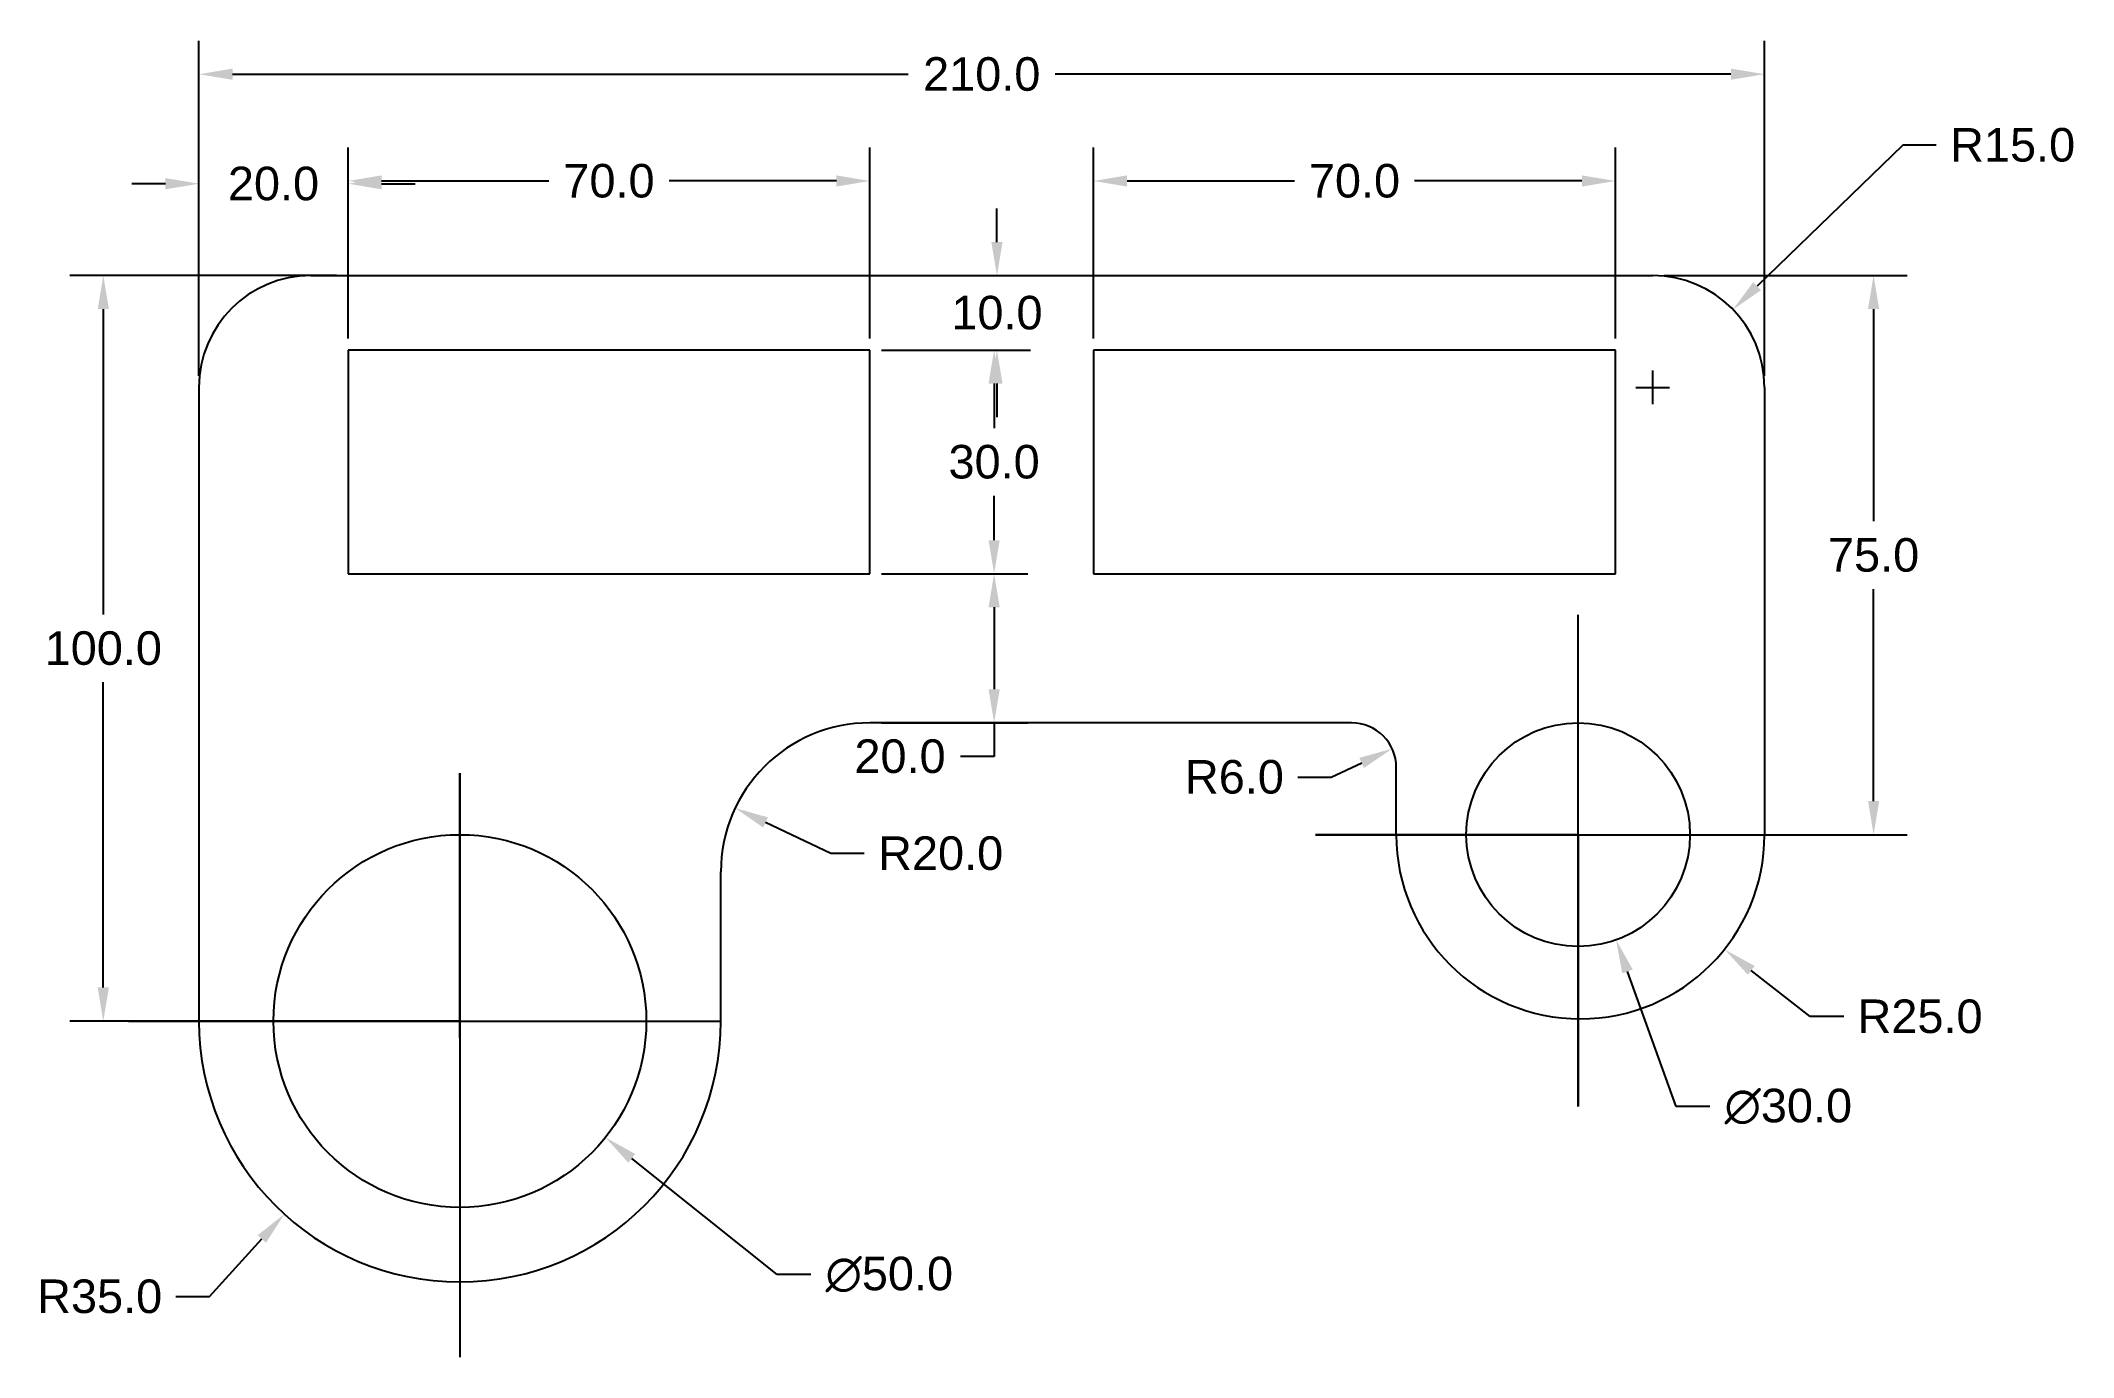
# Model space of a CAD drawing. Header units: inches. Extents: x 66 to 339, y -108 to 69.
import ezdxf

# ---------------------------------------------------------------- set-up
doc = ezdxf.new("R2010")
doc.units = ezdxf.units.IN
doc.header["$MEASUREMENT"] = 0
doc.layers.add('Layer1', color=180, linetype='Continuous', plot=False)
doc.styles.get("Standard").update_dxf_attribs({"font": 'arial.ttf'})
doc.dimstyles.get("Standard").update_dxf_attribs({"dimscale": 25, "dimtxt": 0.18, "dimasz": 0.18, "dimexe": 0.18, "dimexo": 0.0625, "dimgap": 0.09, "dimtad": 0, "dimtih": 1, "dimtoh": 1, "dimdec": 1, "dimzin": 0, "dimdsep": 46, "dimtxsty": 'Standard', "dimcen": 0.09, "dimclrt": 1, "dimadec": 0, "dimazin": 0, "dimtfac": 1, "dimtdec": 1, "dimtofl": 0, "dimtmove": 0, "dimatfit": 3, "dimfxl": 1, "dimtolj": 1, "dimtzin": 0, "dimarcsym": 0})

# ---------------------------------------------------------------- blocks, each defined once
blk = doc.blocks.new('*D4')
at = {"layer": 'Defpoints', "color": 0, "transparency": 16777216}
for p in [(297.45, 64.24), (87.45, 22.23), (297.45, 22.23)]:
    blk.add_point(p, dxfattribs=at)
at = {"layer": 'Layer1', "color": 0, "lineweight": -2, "transparency": 16777216}
for p, q in [((87.45, 23.79), (87.45, 68.74)), ((297.45, 23.79), (297.45, 68.74)), ((91.95, 64.24), (182.57, 64.24)), ((292.95, 64.24), (202.32, 64.24))]:
    blk.add_line(p, q, dxfattribs=at)
at = {"layer": 'Layer1', "color": 0, "transparency": 16777216}
for points in [[(91.95, 64.99), (91.95, 63.49), (87.45, 64.24)], [(292.95, 64.99), (292.95, 63.49), (297.45, 64.24)]]:
    blk.add_solid(points, dxfattribs=at)
at = {"layer": 'Layer1', "color": 1, "transparency": 16777216, "insert": (192.45, 64.24), "char_height": 4.5, "attachment_point": 5}
blk.add_mtext('\\A1;210.0', dxfattribs=at)
blk = doc.blocks.new('*D5')
at = {"layer": 'Defpoints', "color": 0, "transparency": 16777216}
for p in [(177.45, 49.92), (107.45, 27.23), (177.45, 27.23)]:
    blk.add_point(p, dxfattribs=at)
at = {"layer": 'Layer1', "color": 0, "lineweight": -2, "transparency": 16777216}
for p, q in [((107.45, 28.79), (107.45, 54.42)), ((177.45, 28.79), (177.45, 54.42)), ((111.95, 49.92), (134.38, 49.92)), ((172.95, 49.92), (150.52, 49.92))]:
    blk.add_line(p, q, dxfattribs=at)
at = {"layer": 'Layer1', "color": 0, "transparency": 16777216}
for points in [[(111.95, 50.67), (111.95, 49.17), (107.45, 49.92)], [(172.95, 50.67), (172.95, 49.17), (177.45, 49.92)]]:
    blk.add_solid(points, dxfattribs=at)
at = {"layer": 'Layer1', "color": 1, "transparency": 16777216, "insert": (142.45, 49.92), "char_height": 4.5, "attachment_point": 5}
blk.add_mtext('\\A1;70.0', dxfattribs=at)
blk = doc.blocks.new('*D6')
at = {"layer": 'Defpoints', "color": 0, "transparency": 16777216}
for p in [(87.45, 49.55), (107.45, 27.23), (87.45, 22.23)]:
    blk.add_point(p, dxfattribs=at)
at = {"layer": 'Layer1', "color": 0, "lineweight": -2, "transparency": 16777216}
for p, q in [((87.45, 23.79), (87.45, 54.05)), ((107.45, 28.79), (107.45, 54.05)), ((82.95, 49.55), (78.45, 49.55)), ((111.95, 49.55), (116.45, 49.55))]:
    blk.add_line(p, q, dxfattribs=at)
at = {"layer": 'Layer1', "color": 0, "transparency": 16777216}
for points in [[(82.95, 50.3), (82.95, 48.8), (87.45, 49.55)], [(111.95, 50.3), (111.95, 48.8), (107.45, 49.55)]]:
    blk.add_solid(points, dxfattribs=at)
at = {"layer": 'Layer1', "color": 1, "transparency": 16777216, "insert": (97.45, 49.55), "char_height": 4.5, "attachment_point": 5}
blk.add_mtext('\\A1;20.0', dxfattribs=at)
blk = doc.blocks.new('*D7')
at = {"layer": 'Defpoints', "color": 0, "transparency": 16777216}
for p in [(277.45, 49.92), (207.45, 27.23), (277.45, 27.23)]:
    blk.add_point(p, dxfattribs=at)
at = {"layer": 'Layer1', "color": 0, "lineweight": -2, "transparency": 16777216}
for p, q in [((207.45, 28.79), (207.45, 54.42)), ((277.45, 28.79), (277.45, 54.42)), ((211.95, 49.92), (234.38, 49.92)), ((272.95, 49.92), (250.52, 49.92))]:
    blk.add_line(p, q, dxfattribs=at)
at = {"layer": 'Layer1', "color": 0, "transparency": 16777216}
for points in [[(211.95, 50.67), (211.95, 49.17), (207.45, 49.92)], [(272.95, 50.67), (272.95, 49.17), (277.45, 49.92)]]:
    blk.add_solid(points, dxfattribs=at)
at = {"layer": 'Layer1', "color": 1, "transparency": 16777216, "insert": (242.45, 49.92), "char_height": 4.5, "attachment_point": 5}
blk.add_mtext('\\A1;70.0', dxfattribs=at)
blk = doc.blocks.new('*D8')
at = {"layer": 'Defpoints', "color": 0, "transparency": 16777216}
for p in [(282.45, 37.23), (297.45, -37.77), (312.08, -37.77)]:
    blk.add_point(p, dxfattribs=at)
at = {"layer": 'Layer1', "color": 0, "lineweight": -2, "transparency": 16777216}
for p, q in [((284.01, 37.23), (316.58, 37.23)), ((312.08, 32.73), (312.08, 4.27)), ((312.08, -33.27), (312.08, -4.82)), ((299.01, -37.77), (316.58, -37.77))]:
    blk.add_line(p, q, dxfattribs=at)
at = {"layer": 'Layer1', "color": 0, "transparency": 16777216}
for points in [[(311.33, 32.73), (312.83, 32.73), (312.08, 37.23)], [(311.33, -33.27), (312.83, -33.27), (312.08, -37.77)]]:
    blk.add_solid(points, dxfattribs=at)
at = {"layer": 'Layer1', "color": 1, "transparency": 16777216, "insert": (312.08, -0.27), "char_height": 4.5, "attachment_point": 5}
blk.add_mtext('\\A1;75.0', dxfattribs=at)
blk = doc.blocks.new('*D9')
at = {"layer": 'Defpoints', "color": 0, "transparency": 16777216}
for p in [(107.45, 37.23), (74.62, -62.77), (87.45, -62.77)]:
    blk.add_point(p, dxfattribs=at)
at = {"layer": 'Layer1', "color": 0, "lineweight": -2, "transparency": 16777216}
for p, q in [((105.89, 37.23), (70.12, 37.23)), ((74.62, 32.73), (74.62, -8.23)), ((74.62, -58.27), (74.62, -17.32)), ((85.89, -62.77), (70.12, -62.77))]:
    blk.add_line(p, q, dxfattribs=at)
at = {"layer": 'Layer1', "color": 0, "transparency": 16777216}
for points in [[(73.87, 32.73), (75.37, 32.73), (74.62, 37.23)], [(73.87, -58.27), (75.37, -58.27), (74.62, -62.77)]]:
    blk.add_solid(points, dxfattribs=at)
at = {"layer": 'Layer1', "color": 1, "transparency": 16777216, "insert": (74.62, -12.77), "char_height": 4.5, "attachment_point": 5}
blk.add_mtext('\\A1;100.0', dxfattribs=at)
blk = doc.blocks.new('*D10')
at = {"layer": 'Defpoints', "color": 0, "transparency": 16777216}
for p in [(192.45, 37.23), (177.45, 27.23), (194.49, 27.23)]:
    blk.add_point(p, dxfattribs=at)
at = {"layer": 'Layer1', "color": 0, "lineweight": -2, "transparency": 16777216}
for p, q in [((194.49, 41.73), (194.49, 46.23)), ((194.01, 37.23), (198.99, 37.23)), ((179.01, 27.23), (198.99, 27.23)), ((194.49, 22.73), (194.49, 18.23))]:
    blk.add_line(p, q, dxfattribs=at)
at = {"layer": 'Layer1', "color": 0, "transparency": 16777216}
for points in [[(193.74, 41.73), (195.24, 41.73), (194.49, 37.23)], [(193.74, 22.73), (195.24, 22.73), (194.49, 27.23)]]:
    blk.add_solid(points, dxfattribs=at)
at = {"layer": 'Layer1', "color": 1, "transparency": 16777216, "insert": (194.49, 32.23), "char_height": 4.5, "attachment_point": 5}
blk.add_mtext('\\A1;10.0', dxfattribs=at)
blk = doc.blocks.new('*D11')
at = {"layer": 'Defpoints', "color": 0, "transparency": 16777216}
for p in [(177.45, 27.23), (177.45, -2.77), (194.11, -2.77)]:
    blk.add_point(p, dxfattribs=at)
at = {"layer": 'Layer1', "color": 0, "lineweight": -2, "transparency": 16777216}
for p, q in [((179.01, 27.23), (198.61, 27.23)), ((194.11, 22.73), (194.11, 16.78)), ((194.11, 1.73), (194.11, 7.68)), ((179.01, -2.77), (198.61, -2.77))]:
    blk.add_line(p, q, dxfattribs=at)
at = {"layer": 'Layer1', "color": 0, "transparency": 16777216}
for points in [[(193.36, 22.73), (194.86, 22.73), (194.11, 27.23)], [(193.36, 1.73), (194.86, 1.73), (194.11, -2.77)]]:
    blk.add_solid(points, dxfattribs=at)
at = {"layer": 'Layer1', "color": 1, "transparency": 16777216, "insert": (194.11, 12.23), "char_height": 4.5, "attachment_point": 5}
blk.add_mtext('\\A1;30.0', dxfattribs=at)
blk = doc.blocks.new('*D12')
at = {"layer": 'Defpoints', "color": 0, "transparency": 16777216}
for p in [(177.45, -2.77), (177.45, -22.77), (194.11, -22.77)]:
    blk.add_point(p, dxfattribs=at)
at = {"layer": 'Layer1', "color": 0, "lineweight": -2, "transparency": 16777216}
for p, q in [((179.01, -2.77), (198.61, -2.77)), ((194.11, -7.27), (194.11, -18.27)), ((179.01, -22.77), (198.61, -22.77)), ((194.11, -22.77), (194.11, -27.27)), ((194.11, -27.27), (189.61, -27.27))]:
    blk.add_line(p, q, dxfattribs=at)
at = {"layer": 'Layer1', "color": 0, "transparency": 16777216}
for points in [[(193.36, -7.27), (194.86, -7.27), (194.11, -2.77)], [(193.36, -18.27), (194.86, -18.27), (194.11, -22.77)]]:
    blk.add_solid(points, dxfattribs=at)
at = {"layer": 'Layer1', "color": 1, "transparency": 16777216, "insert": (181.49, -27.27), "char_height": 4.5, "attachment_point": 5}
blk.add_mtext('\\A1;20.0', dxfattribs=at)
blk = doc.blocks.new('*D13')
at = {"layer": 'Defpoints', "color": 0, "transparency": 16777216}
for p in [(293.22, 32.67), (282.45, 22.23)]:
    blk.add_point(p, dxfattribs=at)
at = {"layer": 'Layer1', "color": 0, "lineweight": -2, "transparency": 16777216}
for p, q in [((315.99, 54.74), (296.45, 35.8)), ((320.49, 54.74), (315.99, 54.74)), ((280.2, 22.23), (284.7, 22.23)), ((282.45, 19.98), (282.45, 24.48))]:
    blk.add_line(p, q, dxfattribs=at)
at = {"layer": 'Layer1', "color": 0, "transparency": 16777216}
blk.add_solid([(295.93, 36.34), (296.97, 35.26), (293.22, 32.67)], dxfattribs=at)
at = {"layer": 'Layer1', "color": 1, "transparency": 16777216, "insert": (330.73, 54.74), "char_height": 4.5, "attachment_point": 5}
blk.add_mtext('\\A1;R15.0', dxfattribs=at)
blk = doc.blocks.new('*D15')
at = {"layer": 'Defpoints', "color": 0, "transparency": 16777216}
for p in [(122.45, -62.77), (98.91, -88.67)]:
    blk.add_point(p, dxfattribs=at)
at = {"layer": 'Layer1', "color": 0, "lineweight": -2, "transparency": 16777216}
for p, q in [((122.45, -65.02), (122.45, -60.52)), ((120.2, -62.77), (124.7, -62.77)), ((88.87, -99.72), (95.88, -92)), ((84.37, -99.72), (88.87, -99.72))]:
    blk.add_line(p, q, dxfattribs=at)
at = {"layer": 'Layer1', "color": 0, "transparency": 16777216}
blk.add_solid([(95.33, -91.5), (96.44, -92.51), (98.91, -88.67)], dxfattribs=at)
at = {"layer": 'Layer1', "color": 1, "transparency": 16777216, "insert": (74.13, -99.72), "char_height": 4.5, "attachment_point": 5}
blk.add_mtext('\\A1;R35.0', dxfattribs=at)
blk = doc.blocks.new('*D16')
at = {"layer": 'Defpoints', "color": 0, "transparency": 16777216}
for p in [(272.45, -37.77), (292.13, -53.19)]:
    blk.add_point(p, dxfattribs=at)
at = {"layer": 'Layer1', "color": 0, "lineweight": -2, "transparency": 16777216}
for p, q in [((270.2, -37.77), (274.7, -37.77)), ((272.45, -40.02), (272.45, -35.52)), ((303.57, -62.16), (295.67, -55.97)), ((308.07, -62.16), (303.57, -62.16))]:
    blk.add_line(p, q, dxfattribs=at)
at = {"layer": 'Layer1', "color": 0, "transparency": 16777216}
blk.add_solid([(296.13, -55.38), (295.21, -56.56), (292.13, -53.19)], dxfattribs=at)
at = {"layer": 'Layer1', "color": 1, "transparency": 16777216, "insert": (318.31, -62.16), "char_height": 4.5, "attachment_point": 5}
blk.add_mtext('\\A1;R25.0', dxfattribs=at)
blk = doc.blocks.new('*D17')
at = {"layer": 'Defpoints', "color": 0, "transparency": 16777216}
for p in [(102.92, -47.17), (141.98, -78.38)]:
    blk.add_point(p, dxfattribs=at)
at = {"layer": 'Layer1', "color": 0, "lineweight": -2, "transparency": 16777216}
for p, q in [((122.45, -65.02), (122.45, -60.52)), ((120.2, -62.77), (124.7, -62.77)), ((165.01, -96.78), (145.5, -81.19)), ((169.51, -96.78), (165.01, -96.78))]:
    blk.add_line(p, q, dxfattribs=at)
at = {"layer": 'Layer1', "color": 0, "transparency": 16777216}
blk.add_solid([(145.96, -80.6), (145.03, -81.77), (141.98, -78.38)], dxfattribs=at)
at = {"layer": 'Layer1', "color": 1, "transparency": 16777216, "insert": (180.05, -96.78), "char_height": 4.5, "attachment_point": 5}
blk.add_mtext('\\A1;∅50.0', dxfattribs=at)
blk = doc.blocks.new('*D18')
at = {"layer": 'Defpoints', "color": 0, "transparency": 16777216}
for p in [(267.36, -23.66), (277.54, -51.88)]:
    blk.add_point(p, dxfattribs=at)
at = {"layer": 'Layer1', "color": 0, "lineweight": -2, "transparency": 16777216}
for p, q in [((270.2, -37.77), (274.7, -37.77)), ((272.45, -40.02), (272.45, -35.52)), ((285.6, -74.25), (279.06, -56.12)), ((290.1, -74.25), (285.6, -74.25))]:
    blk.add_line(p, q, dxfattribs=at)
at = {"layer": 'Layer1', "color": 0, "transparency": 16777216}
blk.add_solid([(279.77, -55.86), (278.36, -56.37), (277.54, -51.88)], dxfattribs=at)
at = {"layer": 'Layer1', "color": 1, "transparency": 16777216, "insert": (300.64, -74.25), "char_height": 4.5, "attachment_point": 5}
blk.add_mtext('\\A1;∅30.0', dxfattribs=at)
blk = doc.blocks.new('*D24')
at = {"layer": 'Defpoints', "color": 0, "transparency": 16777216}
for p in [(159.38, -34.2), (177.45, -42.77)]:
    blk.add_point(p, dxfattribs=at)
at = {"layer": 'Layer1', "color": 0, "lineweight": -2, "transparency": 16777216}
for p, q in [((172.2, -40.28), (163.44, -36.13)), ((176.7, -40.28), (172.2, -40.28))]:
    blk.add_line(p, q, dxfattribs=at)
at = {"layer": 'Layer1', "color": 0, "transparency": 16777216}
blk.add_solid([(163.77, -35.45), (163.12, -36.81), (159.38, -34.2)], dxfattribs=at)
at = {"layer": 'Layer1', "color": 1, "transparency": 16777216, "insert": (186.94, -40.28), "char_height": 4.5, "attachment_point": 5}
blk.add_mtext('\\A1;R20.0', dxfattribs=at)
blk = doc.blocks.new('*D26')
at = {"layer": 'Defpoints', "color": 0, "transparency": 16777216}
for p in [(247.5, -26.24), (242.06, -28.77)]:
    blk.add_point(p, dxfattribs=at)
at = {"layer": 'Layer1', "color": 0, "lineweight": -2, "transparency": 16777216}
for p, q in [((239.34, -30.04), (243.42, -28.14)), ((234.84, -30.04), (239.34, -30.04))]:
    blk.add_line(p, q, dxfattribs=at)
at = {"layer": 'Layer1', "color": 0, "transparency": 16777216}
blk.add_solid([(243.1, -27.46), (243.73, -28.82), (247.5, -26.24)], dxfattribs=at)
at = {"layer": 'Layer1', "color": 1, "transparency": 16777216, "insert": (226.34, -30.04), "char_height": 4.5, "attachment_point": 5}
blk.add_mtext('\\A1;R6.0', dxfattribs=at)

msp = doc.modelspace()

# ---------------------------------------------------------------- linework, layer by layer
for p, q in [((102.45, 37.23), (282.45, 37.23)), ((107.45, 27.23), (107.45, -2.77)), ((177.45, 27.23), (107.45, 27.23)), ((177.45, -2.77), (177.45, 27.23)), ((207.45, 27.23), (207.45, -2.77)), ((277.45, 27.23), (207.45, 27.23)), ((277.45, -2.77), (277.45, 27.23)), ((87.45, 22.23), (87.45, -62.77)), ((297.45, 22.23), (297.45, -37.77)), ((107.45, -2.77), (177.45, -2.77)), ((207.45, -2.77), (277.45, -2.77)), ((242.06, -22.77), (177.45, -22.77)), ((248.06, -37.77), (248.06, -28.77)), ((157.45, -62.77), (157.45, -42.77)), ((87.45, -62.77), (97.45, -62.77)), ((157.45, -62.77), (157.45, -62.77))]:
    msp.add_line(p, q)
at = {"color": 0}
for p, q in [((272.45, -37.77), (272.45, -8.28)), ((122.45, -62.77), (122.45, -29.51)), ((122.45, -29.51), (122.45, -107.88)), ((247.45, -37.77), (237.23, -37.77)), ((237.23, -37.77), (316.58, -37.77)), ((272.45, -37.77), (247.45, -37.77)), ((272.45, -37.77), (272.45, -74.25)), ((272.45, -74.25), (272.45, -37.77)), ((122.45, -62.77), (78, -62.77)), ((78, -62.77), (157.45, -62.77))]:
    msp.add_line(p, q, dxfattribs=at)
for centre, radius in [((272.45, -37.77), 15), ((122.45, -62.77), 25)]:
    msp.add_circle(centre, radius)
for centre, radius, start, end in [((102.45, 22.23), 15, 90, 180), ((282.45, 22.23), 15, 0, 90), ((177.45, -42.77), 20, 90, 180), ((242.06, -28.77), 6, 0, 90), ((272.75, -37.77), 24.7, 180, 0), ((122.45, -62.77), 35, 180, 0)]:
    msp.add_arc(centre, radius, start, end)

# ---------------------------------------------------------------- dimensions: what is measured, and where the dimension line sits
at = {"layer": 'Layer1', "color": 40, "true_color": 0xf8d731}
for base, p1, p2, picture, middle in [((297.45, 64.24), (87.45, 22.23), (297.45, 22.23), '*D4', (192.45, 64.24)), ((87.45, 49.55), (107.45, 27.23), (87.45, 22.23), '*D6', (97.45, 49.55)), ((177.45, 49.92), (107.45, 27.23), (177.45, 27.23), '*D5', (142.45, 49.92)), ((277.45, 49.92), (207.45, 27.23), (277.45, 27.23), '*D7', (242.45, 49.92))]:
    dim = msp.add_linear_dim(base=base, p1=p1, p2=p2, dimstyle='Standard', dxfattribs=at)
    dim.commit()
    dim.dimension.update_dxf_attribs({"geometry": picture, "text_midpoint": middle})
for center, mpoint, picture, middle in [((282.45, 22.23), (293.22, 32.67), '*D13', (330.73, 54.74)), ((242.06, -28.77), (247.5, -26.24), '*D26', (226.34, -30.04)), ((177.45, -42.77), (159.38, -34.2), '*D24', (186.94, -40.28)), ((272.45, -37.77), (292.13, -53.19), '*D16', (318.31, -62.16)), ((122.45, -62.77), (98.91, -88.67), '*D15', (74.13, -99.72))]:
    dim = msp.add_radius_dim(center=center, mpoint=mpoint, dimstyle='Standard', dxfattribs=at)
    dim.commit()
    dim.dimension.update_dxf_attribs({"geometry": picture, "text_midpoint": middle, "dimtype": 164})
for base, p1, p2, picture, middle in [((194.49, 27.23), (192.45, 37.23), (177.45, 27.23), '*D10', (194.49, 32.23)), ((74.62, -62.77), (107.45, 37.23), (87.45, -62.77), '*D9', (74.62, -12.77)), ((312.08, -37.77), (282.45, 37.23), (297.45, -37.77), '*D8', (312.08, -0.27)), ((194.11, -2.77), (177.45, 27.23), (177.45, -2.77), '*D11', (194.11, 12.23)), ((194.11, -22.77), (177.45, -2.77), (177.45, -22.77), '*D12', (181.49, -27.27))]:
    dim = msp.add_linear_dim(base=base, p1=p1, p2=p2, angle=90, dimstyle='Standard', dxfattribs=at)
    dim.commit()
    dim.dimension.update_dxf_attribs({"geometry": picture, "text_midpoint": middle})
for p1, p2, picture, middle in [((267.36, -23.66), (277.54, -51.88), '*D18', (300.64, -74.25)), ((102.92, -47.17), (141.98, -78.38), '*D17', (180.05, -96.78))]:
    dim = msp.add_diameter_dim_2p(p1=p1, p2=p2, dimstyle='Standard', dxfattribs=at)
    dim.commit()
    dim.dimension.update_dxf_attribs({"geometry": picture, "text_midpoint": middle, "dimtype": 163})

doc.saveas('drawing.dxf')
